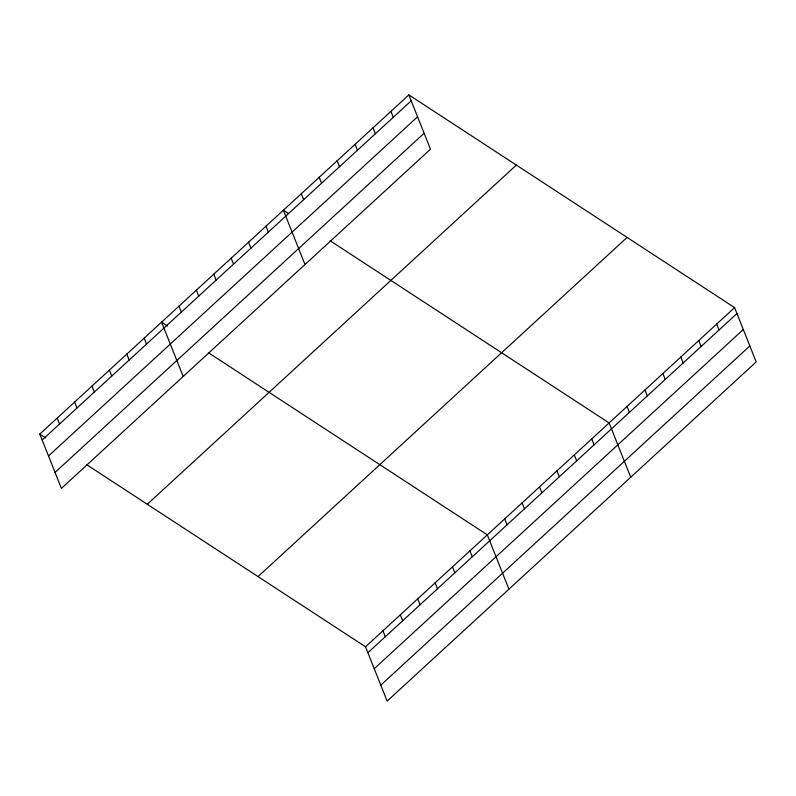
<?xml version="1.0" encoding="UTF-8"?>
<svg xmlns="http://www.w3.org/2000/svg" width="796" height="796" viewBox="0 0 796 796"><rect width="100%" height="100%" fill="white"/><g stroke="black" fill="none" stroke-linecap="round" stroke-linejoin="round"><path stroke-width="1.19" d="M408.855 94.893L430.467 149.2L61.411 488.386L39.8 434.069L408.855 94.893L734.589 307.614L756.2 361.931L387.145 701.107L365.533 646.8L86.575 464.625M42.158 440.009L411.224 100.823M48.516 455.979L417.572 116.793M55.063 472.426L424.119 133.24M147.29 504.276L516.345 165.09M258.033 576.593L627.099 237.417M365.533 646.8L734.589 307.614M367.891 652.73L736.947 313.544M374.239 668.7L743.305 329.514M380.786 685.147L749.842 345.962M288.351 213.457L283.376 210.214L304.987 264.531M330.151 240.76L609.109 422.935L630.721 477.252M167.558 326.042L161.588 322.141L183.199 376.458M208.363 352.688L487.321 534.862L508.933 589.179M39.8 434.069L45.77 437.969M716.659 324.091L719.027 330.022M698.739 340.559L701.097 346.499M680.809 357.036L683.167 362.976M662.879 373.513L665.247 379.443M644.959 389.98L647.317 395.92M627.029 406.457L629.397 412.398M591.707 438.924L594.075 444.865M574.314 454.914L576.672 460.854M556.911 470.904L559.27 476.844M390.935 111.36L393.294 117.301M539.509 486.893L541.877 492.833M373.006 127.838L375.364 133.778M522.116 502.883L524.474 508.823M504.714 518.873L507.082 524.813M355.076 144.315L357.444 150.245M337.156 160.792L339.514 166.722M469.919 550.852L472.277 556.792M319.226 177.259L321.594 183.199M452.516 566.842L454.884 572.782M301.306 193.736L303.664 199.677M435.123 582.831L437.482 588.771M417.721 598.821L420.089 604.761M265.983 226.203L268.342 232.133M400.328 614.81L402.686 620.751M248.581 242.193L250.939 248.133M382.926 630.81L385.294 636.74M231.178 258.183L233.546 264.123M213.786 274.172L216.144 280.112M196.383 290.162L198.751 296.102M178.991 306.152L181.349 312.092M144.185 338.131L146.554 344.071M126.793 354.12L129.151 360.061M109.39 370.11L111.758 376.05M91.998 386.1L94.356 392.04M74.595 402.089L76.963 408.03M57.203 418.079L59.561 424.019"/></g></svg>
